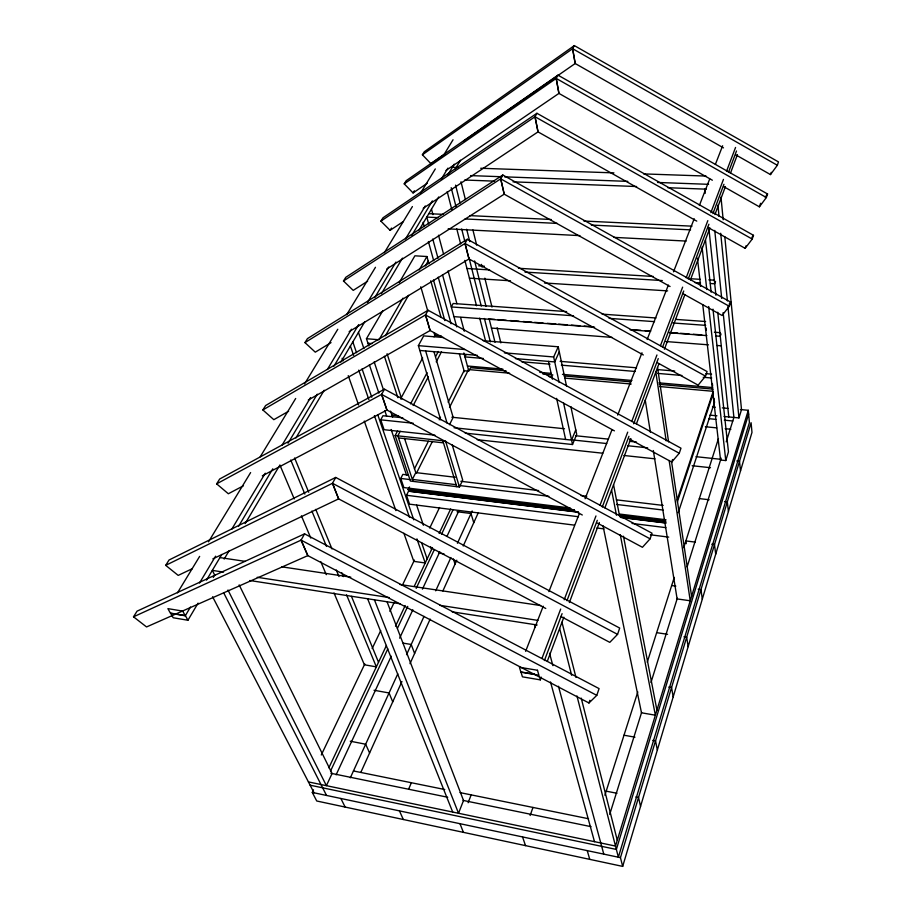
<?xml version="1.0" encoding="UTF-8"?>
<svg xmlns="http://www.w3.org/2000/svg" width="912" height="912" viewBox="0 0 912 912"><rect width="100%" height="100%" fill="white"/><g stroke="black" fill="none" stroke-linecap="round" stroke-linejoin="round"><path stroke-width="1.37" d="M622.679 866.4L751.978 432.402L751.1 422.723L620.445 857.656L622.679 866.4L316.738 800.998L312.292 792.437L313.5 789.872M740.396 409.556L748.285 410.286L615.497 846.062L308.427 781.915M748.627 413.991L616.364 849.437L310.126 785.198M702.764 304.722L720.548 460.013L725.77 460.56L728.46 451.839L712.99 309.157M724.003 416.488L738.959 417.913L741.513 409.659L724.812 236.744M609.706 814.427L641.603 712.443M650.963 682.518L677.331 598.215M687.112 566.933L721.141 458.143M726.237 441.83L733.898 417.343L723.148 312.588M604.895 795.218L637.796 691.923M647.235 662.26L674.253 577.433M683.726 547.679L718.451 438.615M678.243 512.681L714.506 402.374L714.05 398.362M677.092 500.198L713.241 391.305L659.501 386.528M677.297 502.022L713.435 392.992M721.027 333.917L720.229 336.277L715.977 335.958M596.79 695.354L599.081 688.606L304.562 533.851L137.062 611.154L133.517 616.82L146.547 626.943L307.823 555.613L588.958 702.981L596.79 695.354L301.085 540.143L133.517 616.82M560.812 616.444L609.786 642.356L617.561 634.376L619.704 628.072L335.73 477.432L169.028 560.014L165.699 565.349L178.205 575.404L192.329 568.666M597.337 523.066L642.436 547.291L650.096 538.832L652.012 533.212L384.499 389.185L219.667 479.028L216.646 483.862L228.342 493.757L243.436 485.788M629.371 438.991L671.722 462.042L679.258 453.253L680.979 448.191L428.104 310.251L265.609 405.555L262.861 409.944L273.828 419.68L288.591 411.255M657.028 362.52L698.136 385.149L705.523 376.132L707.074 371.56L467.343 239.24L307.469 338.591L304.961 342.604L315.278 352.169L331.022 342.627M682.45 293.402L722.076 315.461L729.315 306.295L730.717 302.146L502.82 175.013L345.785 277.316L343.482 280.999L353.218 290.381L367.604 281.215M707.929 227.407L745.138 248.326L752.206 239.069L753.483 235.307L536.929 113.282L383.017 217.774L380.908 221.137L390.097 230.326L403.115 221.662M723.501 186.504L759.4 206.819L766.354 197.528L767.562 193.994L557.996 75.16L406.205 180.679L404.221 183.859L413.068 192.922L427.192 183.289M735.847 154.892L770.469 174.58L777.343 165.277L778.483 161.914L574.332 45.6L424.297 151.745L422.404 154.778L430.988 163.727L444.942 154.025M588.958 702.981L589.882 700.291M671.722 462.042L672.589 459.523M745.138 248.326L745.993 245.83M759.4 206.819L760.608 203.285M770.469 174.58L771.244 172.334M530.134 815.488L532.973 807.451M715.521 281.455L714.677 283.792L710.437 283.529M534.808 674.287L520.969 671.962L522.416 676.841L540.349 679.873L541.352 677.206M547.348 661.211L563.855 617.207M569.362 602.547L599.378 522.553M604.873 507.893L630.887 438.558M636.394 423.898L658.897 363.899M664.403 349.239L684.912 294.576M690.418 279.916L709.924 227.92M714.928 214.582L725.428 186.584M730.432 173.257L737.432 154.595M544.407 660.55L562.088 613.651M566.968 600.7L597.269 520.319M602.296 506.992L628.938 436.324M633.669 423.784L658.247 358.598M662.625 346.993L683.738 290.996M688.252 278.992L708.898 224.249M712.91 213.613L723.946 184.327M728.449 172.368L736.508 150.993M542.024 658.293L560.675 609.068M564.197 599.754L595.958 515.953M599.982 505.305L627.707 432.14M631.731 421.504L656.936 354.985M660.459 345.671L682.632 287.143M686.166 277.829L707.826 220.624M710.858 212.644L723.455 179.39M726.476 171.41L735.551 147.459M468.118 802.742L471.173 794.888M525.631 651.328L543.221 606.206M548.899 591.614L579.416 513.331M585.094 498.727L611.986 429.734M617.675 415.131L641.98 352.773M647.144 339.503L668.348 285.103M673.512 271.833L694.203 218.755M699.367 205.485L709.707 178.946M715.396 164.354L722.635 145.772M465.211 433.132L572.519 444.52L576.715 434.34L570.855 406.581M575.768 429.894L571.562 440.086L454.051 427.751M408.656 789.131L411.369 782.724M559.284 351.736L554.735 361.927L515.383 358.587M559.159 382.493L553.664 356.968L558.235 346.777L483.178 340.712M360.867 772.293L401.941 681.481M410.001 663.651L430.168 619.077M442.879 590.965L456.798 560.207M463.228 545.98L478.355 512.555M350.322 777.811L397.803 673.82M406.547 654.679L424.023 616.387M435.697 590.828L450.916 557.494M457.414 543.278L472.165 510.971M336.118 774.812L391.259 656.207M399.65 638.161L412.84 609.797M422.427 589.163L439.812 551.783M446.994 536.313L458.987 510.526M330.509 771.107L387.817 648.842M397.472 628.254L407.732 606.377M416.18 588.365L434.272 549.754M441.511 534.318L452.979 509.865M397.564 431L395.158 435.548L410.423 481.069L459.443 486.997L462.703 480.065L452.215 444.908M328.867 767.801L386.426 645.468M395.512 626.156L405.202 605.545M414.299 586.234L432.47 547.61M439.139 533.44L450.642 508.976M321.286 754.988L364.8 663.936M372.153 648.557L380.726 630.602M389.914 611.371L394.201 602.387M402.785 584.432L414.424 560.071M429.746 528.014L439.55 507.494M449.502 424.696L453.15 417.365L434.078 352.078M578.368 512.031L408.804 491.078L408.257 489.47L409.534 486.951M416.51 473.066L432.379 441.511M449.525 407.425L468.563 369.554L509.58 373.202M574.355 525.13L409.534 504.165L406.501 495.273L408.542 491.203L578.231 512.191M469.406 369.998L470.569 367.684L506.046 370.831M414.413 468.916L428.412 441.226M439.231 419.828L440.507 417.308M448.145 402.203L464.048 370.728L468.825 371.161M466.112 354.586L464.938 356.9L483.371 358.473M570.16 507.984L403.868 487.567L400.756 478.458L402.842 474.388L408.496 475.061M413.182 405.498L428.321 376.804M436.221 361.836L441.476 351.85M400.22 431.285L397.814 435.845L413.011 481.388M410.56 403.879L427.078 372.7M435.674 356.478L438.319 351.485M400.585 398.954L422.655 357.96M434.021 336.836L435.366 334.351M440.678 419.771L418.369 345.648L423.692 335.901L443.517 337.508M434.887 435.161L384.1 429.7L380.726 419.828L382.949 415.747L402.773 417.799M301.085 540.143L307.823 555.613L301.085 540.143L304.562 533.851M165.699 565.349L332.492 483.303L335.73 477.432M216.646 483.862L381.604 394.406L384.499 389.185M262.861 409.944L425.516 314.936L428.104 310.251M304.961 342.604L465.006 243.47L467.343 239.24M343.482 280.999L500.711 178.843L502.82 175.013M380.908 221.137L535.013 116.747L536.929 113.282M404.221 183.859L556.195 78.421L557.996 75.16M422.404 154.778L572.622 48.701L574.332 45.6M385.434 335.73L408.553 295.317M425.38 265.928L428.184 261.037M402.979 298.133L379.039 339.754L366.453 338.717L368.847 345.91M419.178 269.986L426.919 256.523L414.903 255.805L399.228 282.629M366.453 338.717L382.846 310.673M187.929 620.251L185.387 615.6L170.59 613.126L173.166 617.755L187.929 620.251L198.075 603.128M213.294 577.433L214.742 574.982M224.158 559.079L229.243 550.517M245.18 523.602L279.243 466.1M295.921 437.965L324.182 390.256M340.86 362.121L364.777 321.742M381.444 293.607L402.466 258.13M419.132 229.995L438.706 196.958M455.373 168.823L460.446 160.261M185.284 615.782L182.719 611.097L167.888 608.623L170.487 613.297L185.284 615.782L190.483 607.039M206.511 580.135L221.81 554.439M238.568 526.304L272.802 468.814M288.021 443.266L317.251 394.189M333.929 366.179L358.701 324.581M374.729 297.665L395.922 262.075M411.893 235.262L432.356 200.902M447.655 175.218L454.21 164.206M199.523 583.03L215.597 556.183M231.671 529.348L265.267 473.214M282.07 445.147L310.559 397.552M327.362 369.485L351.473 329.221M367.536 302.374L388.729 266.988M405.532 238.921L425.254 205.975M441.317 179.128L447.895 168.139M177.487 592.834L199.648 556.388M208.517 541.819L250.618 472.576M260.228 456.787L295.682 398.487M304.551 383.906L337.793 329.243M346.663 314.674L375.47 267.296M384.328 252.727L412.406 206.568M420.535 193.207L435.309 168.914M443.426 155.553L453.036 139.753M390.097 230.326L391.487 228.068M413.068 192.922L414.379 190.79M765.248 197.095L767.562 193.994M751.921 237.371L753.483 235.307M729.121 304.186L730.717 302.146M463.558 141.098L575.187 63.521L723.49 147.869M446.014 170.441L558.965 93.377L556.195 78.421L766.354 197.528M423.236 208.267L538.057 131.864L535.013 116.747L752.206 239.069M386.779 268.994L504.211 194.165L670.069 286.516M349.171 331.615L469.007 258.951L643.325 354.973M308.279 400.026L430.122 330.52L614.414 430.852M262.314 475.813L386.927 410.035L582.301 514.995M212.861 558.874L338.66 498.864L332.492 483.303L617.561 634.376M452.375 167.284L458.041 167.477M480.715 168.264L613.924 172.881M643.69 173.907L706.036 176.062M470.581 175.606L501.748 176.746M504.575 176.848L627.832 181.374M657.575 182.457L708.578 184.327M464.721 180.017L494.555 181.146M513.023 181.841L636.622 186.527M667.88 187.712L706.241 189.172M428.8 213.682L443.027 214.354M470.056 215.631L551.144 219.484M583.862 221.035L691.991 226.165M438.125 217.637L426.782 217.09L428.651 223.953M465.074 218.948L557.255 223.406M591.295 225.059L690.578 229.858M448.157 228.855L579.941 235.627M613.947 237.371L686.223 241.076M478.663 265.848L484.34 266.19M518.449 268.265L653.425 276.473M690.361 278.719L700.302 279.334M708.829 279.847L714.518 280.189M466.955 268.504L489.596 269.906M524.993 272.084L662.306 280.565M694.864 282.572L700.53 282.925M469.429 278.16L510.481 280.793M544.464 282.982L667.63 290.894M566.614 311.596L453.161 303.491L451.303 306.945L573.534 315.791M602.08 314.127L655.967 317.98M675.826 319.394L705.603 321.514M609.068 318.356L654.542 321.651M673.022 322.985L705.706 325.356M714.358 332.219L720.013 332.641M489.174 318.972L494.84 319.394M497.678 319.61L506.183 320.249M510.435 320.568L518.939 321.206M523.192 321.514L531.696 322.153M534.535 322.369L543.039 323.008M547.291 323.327L555.796 323.965M558.634 324.17L567.139 324.809M571.391 325.128L579.895 325.766M584.147 326.086L592.652 326.724M632.347 329.688L640.851 330.326M645.103 330.646L650.769 331.067M669.191 332.447L677.707 333.085M680.534 333.302L689.039 333.94M693.291 334.259L701.795 334.898M453.948 316.635L594.624 327.18M630.146 329.848L650.039 331.341M669.932 332.823L706.88 335.593M491.454 328.069L612.02 337.383M665.92 341.544L708.476 344.827M716.98 345.488L721.232 345.819M441.226 335.901L434.807 335.388L434.032 332.686M418.369 345.648L464.881 349.547M504.336 352.841L553.664 356.968M367.969 343.243L372.153 343.596M560.116 361.334L636.553 367.81M657.78 369.599L674.766 371.036M705.899 373.669L711.565 374.148M419.828 350.47L477.443 355.361M521.675 361.756L550.039 364.184M561.382 365.153L635.14 371.458M657.826 373.407L681.937 375.47M703.209 377.283L711.725 378.013M467.423 365.997L502.888 369.121M539.767 372.358L551.11 373.361M562.465 374.353L631.959 380.475M658.909 382.846L712.819 387.589M542.948 374.08L552.889 374.969M564.232 375.961L630.944 381.866M659.319 384.362L713.252 389.139M549.184 376.724L552.011 376.975M564.733 378.104L631.207 384.02M712.432 406.957L715.259 407.219M722.315 407.881L727.97 408.405M709.901 415.154L716.946 415.815M708.761 418.676L715.84 419.36M724.333 420.17L732.838 420.991M705.364 426.759L716.695 427.865M725.2 428.708L730.877 429.256M451.839 417.229L564.505 428.743M391.898 415.108L398.59 415.804M575.586 435.731L608.156 439.105M629.405 441.305L636.485 442.046M380.726 419.828L413.204 423.236M572.804 439.983L606.708 443.54M627.889 445.763L647.668 447.838M695.97 456.684L720.366 459.26M736.782 461.005L739.518 461.29L740.498 470.957M477.204 439.709L602.764 453.218M623.922 455.487L654.964 458.827M692.151 465.724L710.494 467.708M395.158 435.548L445.558 441.032L459.443 486.997M398.521 437.931L443.46 442.856M699.356 498.602L709.148 499.742M724.527 501.532L727.331 501.851L728.414 511.484M455.236 477.261L415.792 472.598L412.361 479.416L456.171 484.682M460.845 481.297L538.65 490.576M581.092 495.638L586.758 496.31M616.466 499.856L663.149 505.419M400.756 478.458L410.628 479.644M458.576 485.423L548.842 496.288M616.535 504.439L663.07 510.047M619.487 514.049L665.988 519.76M408.006 489.607L574.184 509.979M619.248 515.497L665.726 521.197M408.257 489.47L574.275 509.922M619.294 515.474L665.726 521.197M620.753 517.275L665.965 522.861M620.662 517.435L665.908 523.032M406.501 495.273L578.47 516.739M632.027 523.431L665.863 527.649M596.893 527.991L603.938 528.892M650.427 534.797L668.735 537.122M456.992 511.723L471.002 513.513L473.761 522.713M695.411 542.138L685.881 540.919L686.28 543.643M711.77 544.225L714.495 544.578L715.703 554.154M438.547 553.037L443.962 553.801M671.665 585.538L675.849 586.131M698.17 589.243L700.963 589.631L702.308 599.138M219.94 557.585L245.26 561.37M281.842 566.842L350.778 577.148M400.015 584.512L540.702 605.557M656.663 632.654L667.573 634.307M683.943 636.793L686.668 637.214L688.15 646.631M223.543 572.12L212.314 570.388L214.685 575.073M257.218 577.285L389.15 597.554M439.687 605.306L537.932 620.399M249.82 580.511L400.151 603.79M452.147 611.838L537.157 624.994M403.161 643.131L411.209 644.465L414.618 653.471M668.758 687.078L671.551 687.545L673.193 696.848M374 690.247L389.059 692.96L392.73 701.852M624.013 735.209L634.969 737.181M652.787 740.384L655.534 740.875L657.347 750.029M350.276 741.217L365.655 744.215L369.599 752.97M606.184 791.16L616.968 793.269M635.835 796.951L638.525 797.476L640.543 806.447M353.446 770.959L444.748 789.518M460.047 792.619L588.536 818.737M330.874 773.273L447.746 797.259M463.057 800.394L591.067 826.66M312.292 792.437L620.445 857.656M545.752 608.475L338.58 498.853L332.492 483.303M381.604 394.406L386.927 410.035L381.604 394.406L650.096 538.832M425.516 314.936L430.122 330.52L425.516 314.936L679.258 453.253M465.006 243.47L469.007 258.951L465.006 243.47L705.523 376.132M500.711 178.843L504.211 194.165L500.711 178.843L729.315 306.295M696.757 221.126L537.989 131.864L535.013 116.747M712.363 180.211L558.896 93.377L556.195 78.421M572.622 48.701L575.187 63.521L572.622 48.701L777.343 165.277M212.599 596.767L314.059 792.802M223.714 592.846L326.53 795.446M227.966 590.018L326.405 785.665L332.082 773.524L239.149 584.888M340.883 798.479L345.135 807.063M399.456 810.882L403.309 819.5M279.87 464.938L294.234 498.898M301.416 515.873L310.81 538.08M320.75 561.598L326.279 574.663M334.009 592.948L364.39 664.791L376.36 666.866L346.56 594.863M290.757 460.024L304.847 494.065M311.881 511.073L326.519 546.425M336.266 569.989L338.979 576.532M294.633 457.984L308.712 492.252M315.746 509.386L331.979 548.921M341.715 572.645L343.345 576.601M351.462 596.368L378.514 662.272M367.616 598.751L452.694 812.056M459.979 823.684L463.41 832.348M374.422 599.8L458.519 813.265L463.524 800.497L387.178 602.102M342.103 358.268L343.049 360.947M348.236 375.641L358.621 405.031M364.276 421.07L395.888 510.583M403.902 533.292L413.809 561.347L425.231 562.978L416.921 538.878M350.39 346.013L353.628 355.395M358.712 370.124L368.87 399.593M374.422 415.667L409.534 517.446M522.542 836.931L525.517 845.629M352.83 341.909L356.524 352.693M362.064 368.87L371.754 397.176M377.75 414.698L413.763 519.829M421.606 542.743L427.147 558.919M358.462 332.413L363.911 348.589M369.36 364.777L378.89 393.095M384.796 410.617L386.62 416.009M391.157 429.495L406.592 475.346M416.59 505.009L423.396 525.244M430.669 546.812L431.57 549.514M374.171 361.882L383.473 389.823M390.564 411.118L392.582 417.16M404.518 438.387L415.997 473.225M384.431 356.307L397.871 397.678M387.076 353.719L401.725 399.08M453.355 558.851L455.042 564.083M442.822 440.735L456.775 486.677M425.642 350.96L447.074 423.065M420.785 286.767L427.796 311.072M587.248 850.622L589.745 859.355M539.311 676.202L540.349 679.873M430.749 280.793L441.032 317.353M426.919 256.523L428.936 263.739M433.474 279.984L444.828 320.602M534.671 624.617L535.424 627.342M550.483 681.948L594.499 841.673M423.088 222.323L424.228 226.438M428.389 241.52L433.69 260.707M438.227 277.157L451.098 323.76M459.42 353.924L464.333 371.743M432.767 239.047L438.011 258.256M442.514 274.729L456.741 326.872M463.866 352.955L468.734 370.785M549.548 653.266L552.889 665.635M558.463 686.257L603.778 854.122M431.479 209.156L432.949 214.639M438.49 235.216L443.654 254.414M448.077 270.875L456.923 303.799M460.617 317.513L464.299 331.227M559.637 628.482L571.653 675.302M576.954 695.959L618.359 857.212L749.413 422.564L748.285 410.286M447.199 191.611L451.793 209.486M456.741 228.741L460.628 243.869M464.858 260.376L476.52 305.759M479.701 318.14L485.708 341.521M451.189 187.678L456.091 206.956M461.689 228.992L464.835 241.384M469.03 257.902L481.262 306.09M484.409 318.482L490.36 341.886M561.974 622.235L575.974 677.422M581.229 698.125L617.276 840.237M455.578 185.125L460.07 203.045M466.648 229.231L469.76 241.634M474.605 260.935L486.028 306.421M489.14 318.824L495.022 342.262M460.993 181.75L465.416 199.66M472.918 229.961L476.668 245.111M481.433 264.389L482.117 267.148M484.842 278.16L491.99 307.093M497.108 327.75L500.859 342.901M548.5 361.391L552.41 379.198M556.616 398.373L565.622 439.459M563.593 403.058L572.519 444.52M558.235 346.777L566.512 386.015M603.003 525.802L641.489 712.796L655.375 715.202L620.285 534.785M611.576 490.029L616.478 515.212M613.559 484.739L619.715 516.739M623.466 536.222L656.925 710.129M645.251 400.151L650.404 432.345M653.323 450.539L677.114 598.91L690.236 600.78L669.134 460.469M655.831 372.073L666.182 440.827M657.541 367.525L668.61 441.921M671.54 461.575L691.592 596.323M706.002 327.921L706.298 330.475M712.352 383.485L712.66 386.221M697.429 258.13L700.655 286.368M702.08 247.141L706.789 289.549M708.67 306.512L725.77 460.56M705.489 239.924L711.155 292.193M704.725 189.115L705.17 193.355M708.909 228.741L715.931 295.249M717.733 312.223L728.791 416.944M714.746 230.417L721.7 298.418M717.926 205.063L719.032 216.338M720.708 233.255L727.4 300.914M727.947 306.557L738.959 417.913M720.982 197.049L723.17 219.735M537.487 670.263L519.43 667.253L520.889 672.167L538.889 675.188L537.487 670.263"/></g></svg>
